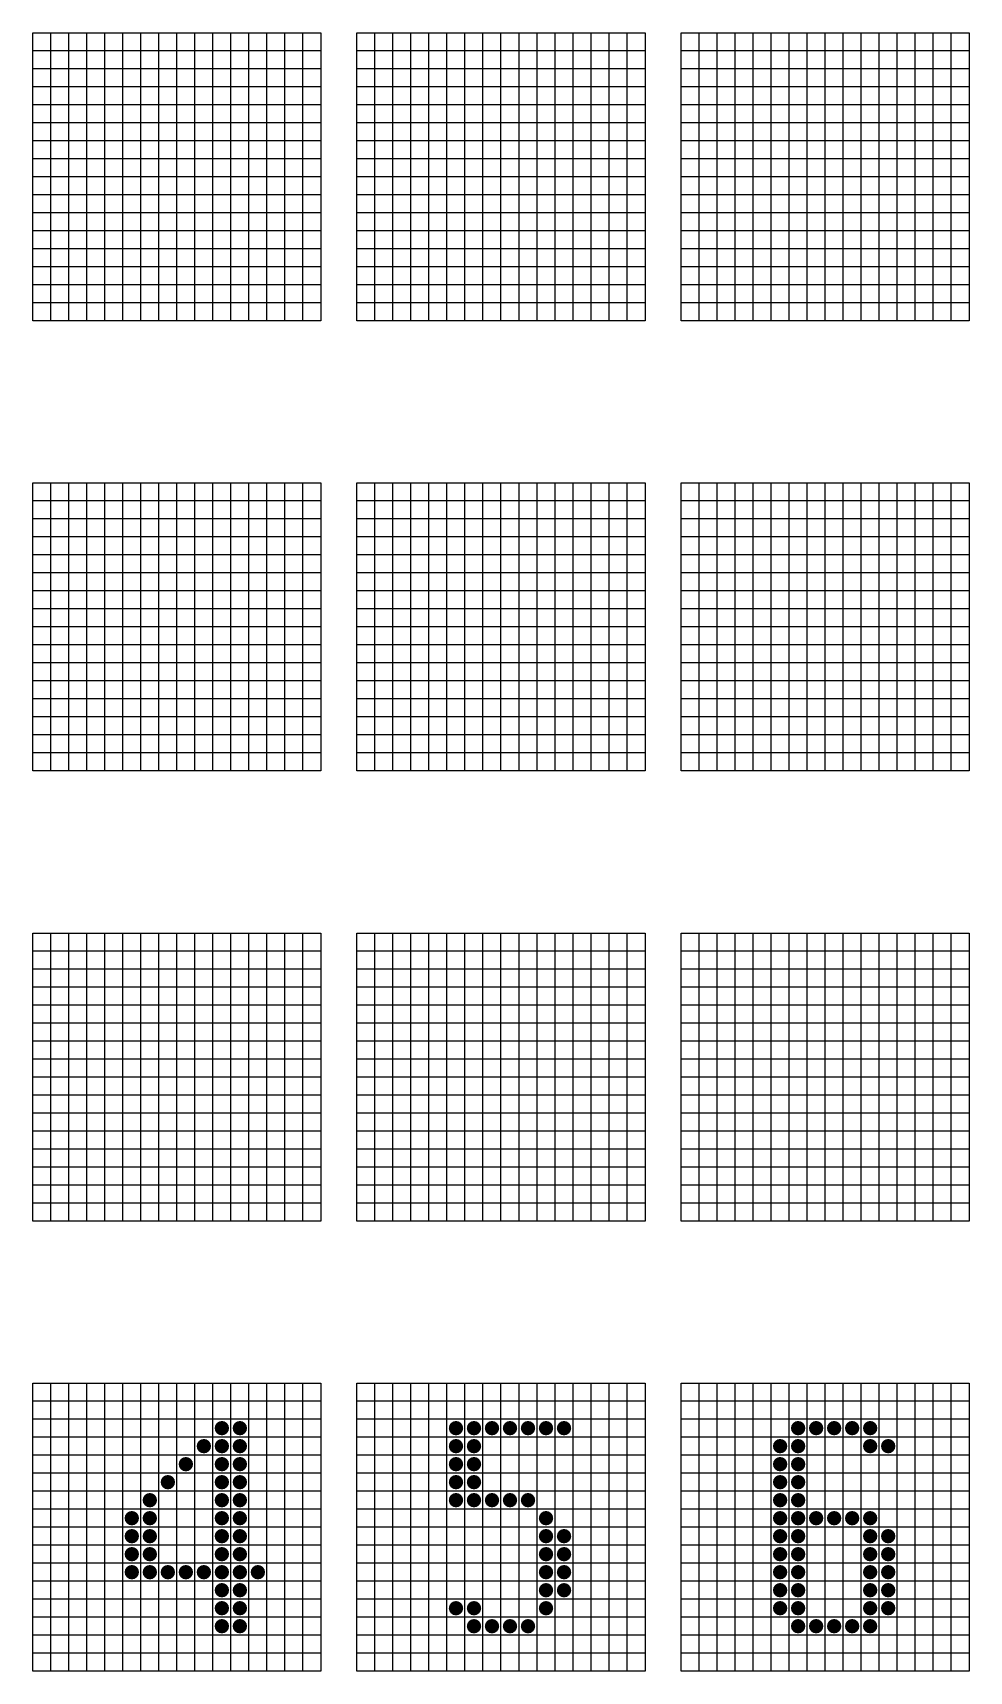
# Model space of a CAD drawing. Header units: millimetres. Extents: x -420 to 3492, y -250 to 2666.
# Drawn here: x 2431 to 2951, y -1 to 909 of the extents above; entities that cross this region are included whole.
import ezdxf

# ---------------------------------------------------------------- set-up
doc = ezdxf.new("R2010")
doc.units = ezdxf.units.MM
doc.layers.add('1', color=252, linetype='Continuous')

# ---------------------------------------------------------------- blocks, each defined once
blk = doc.blocks.new('A$C286635286')
at = {"layer": '1'}
for p, q in [((20, 160), (180, 160)), ((20, 0), (20, 160)), ((30, 0), (30, 160)), ((40, 0), (40, 160)), ((50, 0), (50, 160)), ((60, 0), (60, 160)), ((70, 0), (70, 160)), ((80, 0), (80, 160)), ((90, 0), (90, 160)), ((100, 0), (100, 160)), ((110, 0), (110, 160)), ((120, 0), (120, 160)), ((130, 0), (130, 160)), ((140, 0), (140, 160)), ((150, 0), (150, 160)), ((160, 0), (160, 160)), ((170, 0), (170, 160)), ((180, 160), (180, 0)), ((180, 150), (20, 150)), ((180, 140), (20, 140)), ((180, 130), (20, 130)), ((180, 120), (20, 120)), ((180, 110), (20, 110)), ((180, 100), (20, 100)), ((180, 90), (20, 90)), ((180, 80), (20, 80)), ((180, 70), (20, 70)), ((180, 60), (20, 60)), ((180, 50), (20, 50)), ((180, 40), (20, 40)), ((180, 30), (20, 30)), ((180, 20), (20, 20)), ((180, 10), (20, 10)), ((180, 0), (20, 0))]:
    blk.add_line(p, q, dxfattribs=at)

msp = doc.modelspace()

# ---------------------------------------------------------------- hatches: boundary and pattern name
h = msp.add_hatch(color=256)
h.set_gradient(color1=(255, 191, 0), color2=(255, 187, 0), one_color=1, name='INVSPHERICAL')
h.paths.add_polyline_path([(2531.84, 133.93, 1), (2539.84, 133.93, 1)])
edge = h.paths.add_edge_path(flags=0)
edge.add_arc((2535.84, 133.93), 4, 0, 360)
edge = h.paths.add_edge_path(flags=16)
edge.add_arc((2535.84, 133.93), 4, 0, 360)
h = msp.add_hatch(color=256)
h.set_gradient(color1=(255, 191, 0), color2=(255, 187, 0), one_color=1, name='INVSPHERICAL')
h.paths.add_polyline_path([(2541.84, 133.93, 1), (2549.84, 133.93, 1)])
edge = h.paths.add_edge_path(flags=0)
edge.add_arc((2545.84, 133.93), 4, 0, 360)
edge = h.paths.add_edge_path(flags=16)
edge.add_arc((2545.84, 133.93), 4, 0, 360)
h = msp.add_hatch(color=256)
h.set_gradient(color1=(255, 191, 0), color2=(255, 187, 0), one_color=1, name='INVSPHERICAL')
h.paths.add_polyline_path([(2661.84, 133.93, 1), (2669.84, 133.93, 1)])
edge = h.paths.add_edge_path(flags=0)
edge.add_arc((2665.84, 133.93), 4, 0, 360)
edge = h.paths.add_edge_path(flags=16)
edge.add_arc((2665.84, 133.93), 4, 0, 360)
h = msp.add_hatch(color=256)
h.set_gradient(color1=(255, 191, 0), color2=(255, 187, 0), one_color=1, name='INVSPHERICAL')
h.paths.add_polyline_path([(2671.84, 133.93, 1), (2679.84, 133.93, 1)])
edge = h.paths.add_edge_path(flags=0)
edge.add_arc((2675.84, 133.93), 4, 0, 360)
edge = h.paths.add_edge_path(flags=16)
edge.add_arc((2675.84, 133.93), 4, 0, 360)
h = msp.add_hatch(color=256)
h.set_gradient(color1=(255, 191, 0), color2=(255, 187, 0), one_color=1, name='INVSPHERICAL')
h.paths.add_polyline_path([(2681.84, 133.93, 1), (2689.84, 133.93, 1)])
edge = h.paths.add_edge_path(flags=0)
edge.add_arc((2685.84, 133.93), 4, 0, 360)
edge = h.paths.add_edge_path(flags=16)
edge.add_arc((2685.84, 133.93), 4, 0, 360)
h = msp.add_hatch(color=256)
h.set_gradient(color1=(255, 191, 0), color2=(255, 187, 0), one_color=1, name='INVSPHERICAL')
h.paths.add_polyline_path([(2691.84, 133.93, 1), (2699.84, 133.93, 1)])
edge = h.paths.add_edge_path(flags=0)
edge.add_arc((2695.84, 133.93), 4, 0, 360)
edge = h.paths.add_edge_path(flags=16)
edge.add_arc((2695.84, 133.93), 4, 0, 360)
h = msp.add_hatch(color=256)
h.set_gradient(color1=(255, 191, 0), color2=(255, 187, 0), one_color=1, name='INVSPHERICAL')
h.paths.add_polyline_path([(2701.84, 133.93, 1), (2709.84, 133.93, 1)])
edge = h.paths.add_edge_path(flags=0)
edge.add_arc((2705.84, 133.93), 4, 0, 360)
edge = h.paths.add_edge_path(flags=16)
edge.add_arc((2705.84, 133.93), 4, 0, 360)
h = msp.add_hatch(color=256)
h.set_gradient(color1=(255, 191, 0), color2=(255, 187, 0), one_color=1, name='INVSPHERICAL')
h.paths.add_polyline_path([(2711.84, 133.93, 1), (2719.84, 133.93, 1)])
edge = h.paths.add_edge_path(flags=0)
edge.add_arc((2715.84, 133.93), 4, 0, 360)
edge = h.paths.add_edge_path(flags=16)
edge.add_arc((2715.84, 133.93), 4, 0, 360)
h = msp.add_hatch(color=256)
h.set_gradient(color1=(255, 191, 0), color2=(255, 187, 0), one_color=1, name='INVSPHERICAL')
h.paths.add_polyline_path([(2721.84, 133.93, 1), (2729.84, 133.93, 1)])
edge = h.paths.add_edge_path(flags=0)
edge.add_arc((2725.84, 133.93), 4, 0, 360)
edge = h.paths.add_edge_path(flags=16)
edge.add_arc((2725.84, 133.93), 4, 0, 360)
h = msp.add_hatch(color=256)
h.set_gradient(color1=(255, 191, 0), color2=(255, 187, 0), one_color=1, name='INVSPHERICAL')
h.paths.add_polyline_path([(2851.84, 133.93, 1), (2859.84, 133.93, 1)])
edge = h.paths.add_edge_path(flags=0)
edge.add_arc((2855.84, 133.93), 4, 0, 360)
edge = h.paths.add_edge_path(flags=16)
edge.add_arc((2855.84, 133.93), 4, 0, 360)
h = msp.add_hatch(color=256)
h.set_gradient(color1=(255, 191, 0), color2=(255, 187, 0), one_color=1, name='INVSPHERICAL')
h.paths.add_polyline_path([(2861.84, 133.93, 1), (2869.84, 133.93, 1)])
edge = h.paths.add_edge_path(flags=0)
edge.add_arc((2865.84, 133.93), 4, 0, 360)
edge = h.paths.add_edge_path(flags=16)
edge.add_arc((2865.84, 133.93), 4, 0, 360)
h = msp.add_hatch(color=256)
h.set_gradient(color1=(255, 191, 0), color2=(255, 187, 0), one_color=1, name='INVSPHERICAL')
h.paths.add_polyline_path([(2871.84, 133.93, 1), (2879.84, 133.93, 1)])
edge = h.paths.add_edge_path(flags=0)
edge.add_arc((2875.84, 133.93), 4, 0, 360)
edge = h.paths.add_edge_path(flags=16)
edge.add_arc((2875.84, 133.93), 4, 0, 360)
h = msp.add_hatch(color=256)
h.set_gradient(color1=(255, 191, 0), color2=(255, 187, 0), one_color=1, name='INVSPHERICAL')
h.paths.add_polyline_path([(2881.84, 133.93, 1), (2889.84, 133.93, 1)])
edge = h.paths.add_edge_path(flags=0)
edge.add_arc((2885.84, 133.93), 4, 0, 360)
edge = h.paths.add_edge_path(flags=16)
edge.add_arc((2885.84, 133.93), 4, 0, 360)
h = msp.add_hatch(color=256)
h.set_gradient(color1=(255, 191, 0), color2=(255, 187, 0), one_color=1, name='INVSPHERICAL')
h.paths.add_polyline_path([(2891.84, 133.93, 1), (2899.84, 133.93, 1)])
edge = h.paths.add_edge_path(flags=0)
edge.add_arc((2895.84, 133.93), 4, 0, 360)
edge = h.paths.add_edge_path(flags=16)
edge.add_arc((2895.84, 133.93), 4, 0, 360)
h = msp.add_hatch(color=256)
h.set_gradient(color1=(255, 191, 0), color2=(255, 187, 0), one_color=1, name='INVSPHERICAL')
h.paths.add_polyline_path([(2521.84, 123.93, 1), (2529.84, 123.93, 1)])
edge = h.paths.add_edge_path(flags=0)
edge.add_arc((2525.84, 123.93), 4, 0, 360)
edge = h.paths.add_edge_path(flags=16)
edge.add_arc((2525.84, 123.93), 4, 0, 360)
h = msp.add_hatch(color=256)
h.set_gradient(color1=(255, 191, 0), color2=(255, 187, 0), one_color=1, name='INVSPHERICAL')
h.paths.add_polyline_path([(2531.84, 123.93, 1), (2539.84, 123.93, 1)])
edge = h.paths.add_edge_path(flags=0)
edge.add_arc((2535.84, 123.93), 4, 0, 360)
edge = h.paths.add_edge_path(flags=16)
edge.add_arc((2535.84, 123.93), 4, 0, 360)
h = msp.add_hatch(color=256)
h.set_gradient(color1=(255, 191, 0), color2=(255, 187, 0), one_color=1, name='INVSPHERICAL')
h.paths.add_polyline_path([(2541.84, 123.93, 1), (2549.84, 123.93, 1)])
edge = h.paths.add_edge_path(flags=0)
edge.add_arc((2545.84, 123.93), 4, 0, 360)
edge = h.paths.add_edge_path(flags=16)
edge.add_arc((2545.84, 123.93), 4, 0, 360)
h = msp.add_hatch(color=256)
h.set_gradient(color1=(255, 191, 0), color2=(255, 187, 0), one_color=1, name='INVSPHERICAL')
h.paths.add_polyline_path([(2661.84, 123.93, 1), (2669.84, 123.93, 1)])
edge = h.paths.add_edge_path(flags=0)
edge.add_arc((2665.84, 123.93), 4, 0, 360)
edge = h.paths.add_edge_path(flags=16)
edge.add_arc((2665.84, 123.93), 4, 0, 360)
h = msp.add_hatch(color=256)
h.set_gradient(color1=(255, 191, 0), color2=(255, 187, 0), one_color=1, name='INVSPHERICAL')
h.paths.add_polyline_path([(2671.84, 123.93, 1), (2679.84, 123.93, 1)])
edge = h.paths.add_edge_path(flags=0)
edge.add_arc((2675.84, 123.93), 4, 0, 360)
edge = h.paths.add_edge_path(flags=16)
edge.add_arc((2675.84, 123.93), 4, 0, 360)
h = msp.add_hatch(color=256)
h.set_gradient(color1=(255, 191, 0), color2=(255, 187, 0), one_color=1, name='INVSPHERICAL')
h.paths.add_polyline_path([(2841.84, 123.93, 1), (2849.84, 123.93, 1)])
edge = h.paths.add_edge_path(flags=0)
edge.add_arc((2845.84, 123.93), 4, 0, 360)
edge = h.paths.add_edge_path(flags=16)
edge.add_arc((2845.84, 123.93), 4, 0, 360)
h = msp.add_hatch(color=256)
h.set_gradient(color1=(255, 191, 0), color2=(255, 187, 0), one_color=1, name='INVSPHERICAL')
h.paths.add_polyline_path([(2851.84, 123.93, 1), (2859.84, 123.93, 1)])
edge = h.paths.add_edge_path(flags=0)
edge.add_arc((2855.84, 123.93), 4, 0, 360)
edge = h.paths.add_edge_path(flags=16)
edge.add_arc((2855.84, 123.93), 4, 0, 360)
h = msp.add_hatch(color=256)
h.set_gradient(color1=(255, 191, 0), color2=(255, 187, 0), one_color=1, name='INVSPHERICAL')
h.paths.add_polyline_path([(2891.84, 123.93, 1), (2899.84, 123.93, 1)])
edge = h.paths.add_edge_path(flags=0)
edge.add_arc((2895.84, 123.93), 4, 0, 360)
edge = h.paths.add_edge_path(flags=16)
edge.add_arc((2895.84, 123.93), 4, 0, 360)
h = msp.add_hatch(color=256)
h.set_gradient(color1=(255, 191, 0), color2=(255, 187, 0), one_color=1, name='INVSPHERICAL')
h.paths.add_polyline_path([(2901.84, 123.93, 1), (2909.84, 123.93, 1)])
edge = h.paths.add_edge_path(flags=0)
edge.add_arc((2905.84, 123.93), 4, 0, 360)
edge = h.paths.add_edge_path(flags=16)
edge.add_arc((2905.84, 123.93), 4, 0, 360)
h = msp.add_hatch(color=256)
h.set_gradient(color1=(255, 191, 0), color2=(255, 187, 0), one_color=1, name='INVSPHERICAL')
h.paths.add_polyline_path([(2511.84, 113.93, 1), (2519.84, 113.93, 1)])
edge = h.paths.add_edge_path(flags=0)
edge.add_arc((2515.84, 113.93), 4, 0, 360)
edge = h.paths.add_edge_path(flags=16)
edge.add_arc((2515.84, 113.93), 4, 0, 360)
h = msp.add_hatch(color=256)
h.set_gradient(color1=(255, 191, 0), color2=(255, 187, 0), one_color=1, name='INVSPHERICAL')
h.paths.add_polyline_path([(2531.84, 113.93, 1), (2539.84, 113.93, 1)])
edge = h.paths.add_edge_path(flags=0)
edge.add_arc((2535.84, 113.93), 4, 0, 360)
edge = h.paths.add_edge_path(flags=16)
edge.add_arc((2535.84, 113.93), 4, 0, 360)
h = msp.add_hatch(color=256)
h.set_gradient(color1=(255, 191, 0), color2=(255, 187, 0), one_color=1, name='INVSPHERICAL')
h.paths.add_polyline_path([(2541.84, 113.93, 1), (2549.84, 113.93, 1)])
edge = h.paths.add_edge_path(flags=0)
edge.add_arc((2545.84, 113.93), 4, 0, 360)
edge = h.paths.add_edge_path(flags=16)
edge.add_arc((2545.84, 113.93), 4, 0, 360)
h = msp.add_hatch(color=256)
h.set_gradient(color1=(255, 191, 0), color2=(255, 187, 0), one_color=1, name='INVSPHERICAL')
h.paths.add_polyline_path([(2661.84, 113.93, 1), (2669.84, 113.93, 1)])
edge = h.paths.add_edge_path(flags=0)
edge.add_arc((2665.84, 113.93), 4, 0, 360)
edge = h.paths.add_edge_path(flags=16)
edge.add_arc((2665.84, 113.93), 4, 0, 360)
h = msp.add_hatch(color=256)
h.set_gradient(color1=(255, 191, 0), color2=(255, 187, 0), one_color=1, name='INVSPHERICAL')
h.paths.add_polyline_path([(2671.84, 113.93, 1), (2679.84, 113.93, 1)])
edge = h.paths.add_edge_path(flags=0)
edge.add_arc((2675.84, 113.93), 4, 0, 360)
edge = h.paths.add_edge_path(flags=16)
edge.add_arc((2675.84, 113.93), 4, 0, 360)
h = msp.add_hatch(color=256)
h.set_gradient(color1=(255, 191, 0), color2=(255, 187, 0), one_color=1, name='INVSPHERICAL')
h.paths.add_polyline_path([(2841.84, 113.93, 1), (2849.84, 113.93, 1)])
edge = h.paths.add_edge_path(flags=0)
edge.add_arc((2845.84, 113.93), 4, 0, 360)
edge = h.paths.add_edge_path(flags=16)
edge.add_arc((2845.84, 113.93), 4, 0, 360)
h = msp.add_hatch(color=256)
h.set_gradient(color1=(255, 191, 0), color2=(255, 187, 0), one_color=1, name='INVSPHERICAL')
h.paths.add_polyline_path([(2851.84, 113.93, 1), (2859.84, 113.93, 1)])
edge = h.paths.add_edge_path(flags=0)
edge.add_arc((2855.84, 113.93), 4, 0, 360)
edge = h.paths.add_edge_path(flags=16)
edge.add_arc((2855.84, 113.93), 4, 0, 360)
h = msp.add_hatch(color=256)
h.set_gradient(color1=(255, 191, 0), color2=(255, 187, 0), one_color=1, name='INVSPHERICAL')
h.paths.add_polyline_path([(2501.84, 103.93, 1), (2509.84, 103.93, 1)])
edge = h.paths.add_edge_path(flags=0)
edge.add_arc((2505.84, 103.93), 4, 0, 360)
edge = h.paths.add_edge_path(flags=16)
edge.add_arc((2505.84, 103.93), 4, 0, 360)
h = msp.add_hatch(color=256)
h.set_gradient(color1=(255, 191, 0), color2=(255, 187, 0), one_color=1, name='INVSPHERICAL')
h.paths.add_polyline_path([(2531.84, 103.93, 1), (2539.84, 103.93, 1)])
edge = h.paths.add_edge_path(flags=0)
edge.add_arc((2535.84, 103.93), 4, 0, 360)
edge = h.paths.add_edge_path(flags=16)
edge.add_arc((2535.84, 103.93), 4, 0, 360)
h = msp.add_hatch(color=256)
h.set_gradient(color1=(255, 191, 0), color2=(255, 187, 0), one_color=1, name='INVSPHERICAL')
h.paths.add_polyline_path([(2541.84, 103.93, 1), (2549.84, 103.93, 1)])
edge = h.paths.add_edge_path(flags=0)
edge.add_arc((2545.84, 103.93), 4, 0, 360)
edge = h.paths.add_edge_path(flags=16)
edge.add_arc((2545.84, 103.93), 4, 0, 360)
h = msp.add_hatch(color=256)
h.set_gradient(color1=(255, 191, 0), color2=(255, 187, 0), one_color=1, name='INVSPHERICAL')
h.paths.add_polyline_path([(2661.84, 103.93, 1), (2669.84, 103.93, 1)])
edge = h.paths.add_edge_path(flags=0)
edge.add_arc((2665.84, 103.93), 4, 0, 360)
edge = h.paths.add_edge_path(flags=16)
edge.add_arc((2665.84, 103.93), 4, 0, 360)
h = msp.add_hatch(color=256)
h.set_gradient(color1=(255, 191, 0), color2=(255, 187, 0), one_color=1, name='INVSPHERICAL')
h.paths.add_polyline_path([(2671.84, 103.93, 1), (2679.84, 103.93, 1)])
edge = h.paths.add_edge_path(flags=0)
edge.add_arc((2675.84, 103.93), 4, 0, 360)
edge = h.paths.add_edge_path(flags=16)
edge.add_arc((2675.84, 103.93), 4, 0, 360)
h = msp.add_hatch(color=256)
h.set_gradient(color1=(255, 191, 0), color2=(255, 187, 0), one_color=1, name='INVSPHERICAL')
h.paths.add_polyline_path([(2841.84, 103.93, 1), (2849.84, 103.93, 1)])
edge = h.paths.add_edge_path(flags=0)
edge.add_arc((2845.84, 103.93), 4, 0, 360)
edge = h.paths.add_edge_path(flags=16)
edge.add_arc((2845.84, 103.93), 4, 0, 360)
h = msp.add_hatch(color=256)
h.set_gradient(color1=(255, 191, 0), color2=(255, 187, 0), one_color=1, name='INVSPHERICAL')
h.paths.add_polyline_path([(2851.84, 103.93, 1), (2859.84, 103.93, 1)])
edge = h.paths.add_edge_path(flags=0)
edge.add_arc((2855.84, 103.93), 4, 0, 360)
edge = h.paths.add_edge_path(flags=16)
edge.add_arc((2855.84, 103.93), 4, 0, 360)
h = msp.add_hatch(color=256)
h.set_gradient(color1=(255, 191, 0), color2=(255, 187, 0), one_color=1, name='INVSPHERICAL')
h.paths.add_polyline_path([(2491.84, 93.93, 1), (2499.84, 93.93, 1)])
edge = h.paths.add_edge_path(flags=0)
edge.add_arc((2495.84, 93.93), 4, 0, 360)
edge = h.paths.add_edge_path(flags=16)
edge.add_arc((2495.84, 93.93), 4, 0, 360)
h = msp.add_hatch(color=256)
h.set_gradient(color1=(255, 191, 0), color2=(255, 187, 0), one_color=1, name='INVSPHERICAL')
h.paths.add_polyline_path([(2531.84, 93.93, 1), (2539.84, 93.93, 1)])
edge = h.paths.add_edge_path(flags=0)
edge.add_arc((2535.84, 93.93), 4, 0, 360)
edge = h.paths.add_edge_path(flags=16)
edge.add_arc((2535.84, 93.93), 4, 0, 360)
h = msp.add_hatch(color=256)
h.set_gradient(color1=(255, 191, 0), color2=(255, 187, 0), one_color=1, name='INVSPHERICAL')
h.paths.add_polyline_path([(2541.84, 93.93, 1), (2549.84, 93.93, 1)])
edge = h.paths.add_edge_path(flags=0)
edge.add_arc((2545.84, 93.93), 4, 0, 360)
edge = h.paths.add_edge_path(flags=16)
edge.add_arc((2545.84, 93.93), 4, 0, 360)
h = msp.add_hatch(color=256)
h.set_gradient(color1=(255, 191, 0), color2=(255, 187, 0), one_color=1, name='INVSPHERICAL')
h.paths.add_polyline_path([(2661.84, 93.93, 1), (2669.84, 93.93, 1)])
edge = h.paths.add_edge_path(flags=0)
edge.add_arc((2665.84, 93.93), 4, 0, 360)
edge = h.paths.add_edge_path(flags=16)
edge.add_arc((2665.84, 93.93), 4, 0, 360)
h = msp.add_hatch(color=256)
h.set_gradient(color1=(255, 191, 0), color2=(255, 187, 0), one_color=1, name='INVSPHERICAL')
h.paths.add_polyline_path([(2671.84, 93.93, 1), (2679.84, 93.93, 1)])
edge = h.paths.add_edge_path(flags=0)
edge.add_arc((2675.84, 93.93), 4, 0, 360)
edge = h.paths.add_edge_path(flags=16)
edge.add_arc((2675.84, 93.93), 4, 0, 360)
h = msp.add_hatch(color=256)
h.set_gradient(color1=(255, 191, 0), color2=(255, 187, 0), one_color=1, name='INVSPHERICAL')
h.paths.add_polyline_path([(2681.84, 93.93, 1), (2689.84, 93.93, 1)])
edge = h.paths.add_edge_path(flags=0)
edge.add_arc((2685.84, 93.93), 4, 0, 360)
edge = h.paths.add_edge_path(flags=16)
edge.add_arc((2685.84, 93.93), 4, 0, 360)
h = msp.add_hatch(color=256)
h.set_gradient(color1=(255, 191, 0), color2=(255, 187, 0), one_color=1, name='INVSPHERICAL')
h.paths.add_polyline_path([(2691.84, 93.93, 1), (2699.84, 93.93, 1)])
edge = h.paths.add_edge_path(flags=0)
edge.add_arc((2695.84, 93.93), 4, 0, 360)
edge = h.paths.add_edge_path(flags=16)
edge.add_arc((2695.84, 93.93), 4, 0, 360)
h = msp.add_hatch(color=256)
h.set_gradient(color1=(255, 191, 0), color2=(255, 187, 0), one_color=1, name='INVSPHERICAL')
h.paths.add_polyline_path([(2701.84, 93.93, 1), (2709.84, 93.93, 1)])
edge = h.paths.add_edge_path(flags=0)
edge.add_arc((2705.84, 93.93), 4, 0, 360)
edge = h.paths.add_edge_path(flags=16)
edge.add_arc((2705.84, 93.93), 4, 0, 360)
h = msp.add_hatch(color=256)
h.set_gradient(color1=(255, 191, 0), color2=(255, 187, 0), one_color=1, name='INVSPHERICAL')
h.paths.add_polyline_path([(2841.84, 93.93, 1), (2849.84, 93.93, 1)])
edge = h.paths.add_edge_path(flags=0)
edge.add_arc((2845.84, 93.93), 4, 0, 360)
edge = h.paths.add_edge_path(flags=16)
edge.add_arc((2845.84, 93.93), 4, 0, 360)
h = msp.add_hatch(color=256)
h.set_gradient(color1=(255, 191, 0), color2=(255, 187, 0), one_color=1, name='INVSPHERICAL')
h.paths.add_polyline_path([(2851.84, 93.93, 1), (2859.84, 93.93, 1)])
edge = h.paths.add_edge_path(flags=0)
edge.add_arc((2855.84, 93.93), 4, 0, 360)
edge = h.paths.add_edge_path(flags=16)
edge.add_arc((2855.84, 93.93), 4, 0, 360)
h = msp.add_hatch(color=256)
h.set_gradient(color1=(255, 191, 0), color2=(255, 187, 0), one_color=1, name='INVSPHERICAL')
h.paths.add_polyline_path([(2481.84, 83.93, 1), (2489.84, 83.93, 1)])
edge = h.paths.add_edge_path(flags=0)
edge.add_arc((2485.84, 83.93), 4, 0, 360)
edge = h.paths.add_edge_path(flags=16)
edge.add_arc((2485.84, 83.93), 4, 0, 360)
h = msp.add_hatch(color=256)
h.set_gradient(color1=(255, 191, 0), color2=(255, 187, 0), one_color=1, name='INVSPHERICAL')
h.paths.add_polyline_path([(2491.84, 83.93, 1), (2499.84, 83.93, 1)])
edge = h.paths.add_edge_path(flags=0)
edge.add_arc((2495.84, 83.93), 4, 0, 360)
edge = h.paths.add_edge_path(flags=16)
edge.add_arc((2495.84, 83.93), 4, 0, 360)
h = msp.add_hatch(color=256)
h.set_gradient(color1=(255, 191, 0), color2=(255, 187, 0), one_color=1, name='INVSPHERICAL')
h.paths.add_polyline_path([(2531.84, 83.93, 1), (2539.84, 83.93, 1)])
edge = h.paths.add_edge_path(flags=0)
edge.add_arc((2535.84, 83.93), 4, 0, 360)
edge = h.paths.add_edge_path(flags=16)
edge.add_arc((2535.84, 83.93), 4, 0, 360)
h = msp.add_hatch(color=256)
h.set_gradient(color1=(255, 191, 0), color2=(255, 187, 0), one_color=1, name='INVSPHERICAL')
h.paths.add_polyline_path([(2541.84, 83.93, 1), (2549.84, 83.93, 1)])
edge = h.paths.add_edge_path(flags=0)
edge.add_arc((2545.84, 83.93), 4, 0, 360)
edge = h.paths.add_edge_path(flags=16)
edge.add_arc((2545.84, 83.93), 4, 0, 360)
h = msp.add_hatch(color=256)
h.set_gradient(color1=(255, 191, 0), color2=(255, 187, 0), one_color=1, name='INVSPHERICAL')
h.paths.add_polyline_path([(2711.84, 83.93, 1), (2719.84, 83.93, 1)])
edge = h.paths.add_edge_path(flags=0)
edge.add_arc((2715.84, 83.93), 4, 0, 360)
edge = h.paths.add_edge_path(flags=16)
edge.add_arc((2715.84, 83.93), 4, 0, 360)
h = msp.add_hatch(color=256)
h.set_gradient(color1=(255, 191, 0), color2=(255, 187, 0), one_color=1, name='INVSPHERICAL')
h.paths.add_polyline_path([(2841.84, 83.93, 1), (2849.84, 83.93, 1)])
edge = h.paths.add_edge_path(flags=0)
edge.add_arc((2845.84, 83.93), 4, 0, 360)
edge = h.paths.add_edge_path(flags=16)
edge.add_arc((2845.84, 83.93), 4, 0, 360)
h = msp.add_hatch(color=256)
h.set_gradient(color1=(255, 191, 0), color2=(255, 187, 0), one_color=1, name='INVSPHERICAL')
h.paths.add_polyline_path([(2851.84, 83.93, 1), (2859.84, 83.93, 1)])
edge = h.paths.add_edge_path(flags=0)
edge.add_arc((2855.84, 83.93), 4, 0, 360)
edge = h.paths.add_edge_path(flags=16)
edge.add_arc((2855.84, 83.93), 4, 0, 360)
h = msp.add_hatch(color=256)
h.set_gradient(color1=(255, 191, 0), color2=(255, 187, 0), one_color=1, name='INVSPHERICAL')
h.paths.add_polyline_path([(2861.84, 83.93, 1), (2869.84, 83.93, 1)])
edge = h.paths.add_edge_path(flags=0)
edge.add_arc((2865.84, 83.93), 4, 0, 360)
edge = h.paths.add_edge_path(flags=16)
edge.add_arc((2865.84, 83.93), 4, 0, 360)
h = msp.add_hatch(color=256)
h.set_gradient(color1=(255, 191, 0), color2=(255, 187, 0), one_color=1, name='INVSPHERICAL')
h.paths.add_polyline_path([(2871.84, 83.93, 1), (2879.84, 83.93, 1)])
edge = h.paths.add_edge_path(flags=0)
edge.add_arc((2875.84, 83.93), 4, 0, 360)
edge = h.paths.add_edge_path(flags=16)
edge.add_arc((2875.84, 83.93), 4, 0, 360)
h = msp.add_hatch(color=256)
h.set_gradient(color1=(255, 191, 0), color2=(255, 187, 0), one_color=1, name='INVSPHERICAL')
h.paths.add_polyline_path([(2881.84, 83.93, 1), (2889.84, 83.93, 1)])
edge = h.paths.add_edge_path(flags=0)
edge.add_arc((2885.84, 83.93), 4, 0, 360)
edge = h.paths.add_edge_path(flags=16)
edge.add_arc((2885.84, 83.93), 4, 0, 360)
h = msp.add_hatch(color=256)
h.set_gradient(color1=(255, 191, 0), color2=(255, 187, 0), one_color=1, name='INVSPHERICAL')
h.paths.add_polyline_path([(2891.84, 83.93, 1), (2899.84, 83.93, 1)])
edge = h.paths.add_edge_path(flags=0)
edge.add_arc((2895.84, 83.93), 4, 0, 360)
edge = h.paths.add_edge_path(flags=16)
edge.add_arc((2895.84, 83.93), 4, 0, 360)
h = msp.add_hatch(color=256)
h.set_gradient(color1=(255, 191, 0), color2=(255, 187, 0), one_color=1, name='INVSPHERICAL')
h.paths.add_polyline_path([(2481.84, 73.93, 1), (2489.84, 73.93, 1)])
edge = h.paths.add_edge_path(flags=0)
edge.add_arc((2485.84, 73.93), 4, 0, 360)
edge = h.paths.add_edge_path(flags=16)
edge.add_arc((2485.84, 73.93), 4, 0, 360)
h = msp.add_hatch(color=256)
h.set_gradient(color1=(255, 191, 0), color2=(255, 187, 0), one_color=1, name='INVSPHERICAL')
h.paths.add_polyline_path([(2491.84, 73.93, 1), (2499.84, 73.93, 1)])
edge = h.paths.add_edge_path(flags=0)
edge.add_arc((2495.84, 73.93), 4, 0, 360)
edge = h.paths.add_edge_path(flags=16)
edge.add_arc((2495.84, 73.93), 4, 0, 360)
h = msp.add_hatch(color=256)
h.set_gradient(color1=(255, 191, 0), color2=(255, 187, 0), one_color=1, name='INVSPHERICAL')
h.paths.add_polyline_path([(2531.84, 73.93, 1), (2539.84, 73.93, 1)])
edge = h.paths.add_edge_path(flags=0)
edge.add_arc((2535.84, 73.93), 4, 0, 360)
edge = h.paths.add_edge_path(flags=16)
edge.add_arc((2535.84, 73.93), 4, 0, 360)
h = msp.add_hatch(color=256)
h.set_gradient(color1=(255, 191, 0), color2=(255, 187, 0), one_color=1, name='INVSPHERICAL')
h.paths.add_polyline_path([(2541.84, 73.93, 1), (2549.84, 73.93, 1)])
edge = h.paths.add_edge_path(flags=0)
edge.add_arc((2545.84, 73.93), 4, 0, 360)
edge = h.paths.add_edge_path(flags=16)
edge.add_arc((2545.84, 73.93), 4, 0, 360)
h = msp.add_hatch(color=256)
h.set_gradient(color1=(255, 191, 0), color2=(255, 187, 0), one_color=1, name='INVSPHERICAL')
h.paths.add_polyline_path([(2711.84, 73.93, 1), (2719.84, 73.93, 1)])
edge = h.paths.add_edge_path(flags=0)
edge.add_arc((2715.84, 73.93), 4, 0, 360)
edge = h.paths.add_edge_path(flags=16)
edge.add_arc((2715.84, 73.93), 4, 0, 360)
h = msp.add_hatch(color=256)
h.set_gradient(color1=(255, 191, 0), color2=(255, 187, 0), one_color=1, name='INVSPHERICAL')
h.paths.add_polyline_path([(2721.84, 73.93, 1), (2729.84, 73.93, 1)])
edge = h.paths.add_edge_path(flags=0)
edge.add_arc((2725.84, 73.93), 4, 0, 360)
edge = h.paths.add_edge_path(flags=16)
edge.add_arc((2725.84, 73.93), 4, 0, 360)
h = msp.add_hatch(color=256)
h.set_gradient(color1=(255, 191, 0), color2=(255, 187, 0), one_color=1, name='INVSPHERICAL')
h.paths.add_polyline_path([(2841.84, 73.93, 1), (2849.84, 73.93, 1)])
edge = h.paths.add_edge_path(flags=0)
edge.add_arc((2845.84, 73.93), 4, 0, 360)
edge = h.paths.add_edge_path(flags=16)
edge.add_arc((2845.84, 73.93), 4, 0, 360)
h = msp.add_hatch(color=256)
h.set_gradient(color1=(255, 191, 0), color2=(255, 187, 0), one_color=1, name='INVSPHERICAL')
h.paths.add_polyline_path([(2851.84, 73.93, 1), (2859.84, 73.93, 1)])
edge = h.paths.add_edge_path(flags=0)
edge.add_arc((2855.84, 73.93), 4, 0, 360)
edge = h.paths.add_edge_path(flags=16)
edge.add_arc((2855.84, 73.93), 4, 0, 360)
h = msp.add_hatch(color=256)
h.set_gradient(color1=(255, 191, 0), color2=(255, 187, 0), one_color=1, name='INVSPHERICAL')
h.paths.add_polyline_path([(2891.84, 73.93, 1), (2899.84, 73.93, 1)])
edge = h.paths.add_edge_path(flags=0)
edge.add_arc((2895.84, 73.93), 4, 0, 360)
edge = h.paths.add_edge_path(flags=16)
edge.add_arc((2895.84, 73.93), 4, 0, 360)
h = msp.add_hatch(color=256)
h.set_gradient(color1=(255, 191, 0), color2=(255, 187, 0), one_color=1, name='INVSPHERICAL')
h.paths.add_polyline_path([(2901.84, 73.93, 1), (2909.84, 73.93, 1)])
edge = h.paths.add_edge_path(flags=0)
edge.add_arc((2905.84, 73.93), 4, 0, 360)
edge = h.paths.add_edge_path(flags=16)
edge.add_arc((2905.84, 73.93), 4, 0, 360)
h = msp.add_hatch(color=256)
h.set_gradient(color1=(255, 191, 0), color2=(255, 187, 0), one_color=1, name='INVSPHERICAL')
h.paths.add_polyline_path([(2481.84, 63.93, 1), (2489.84, 63.93, 1)])
edge = h.paths.add_edge_path(flags=0)
edge.add_arc((2485.84, 63.93), 4, 0, 360)
edge = h.paths.add_edge_path(flags=16)
edge.add_arc((2485.84, 63.93), 4, 0, 360)
h = msp.add_hatch(color=256)
h.set_gradient(color1=(255, 191, 0), color2=(255, 187, 0), one_color=1, name='INVSPHERICAL')
h.paths.add_polyline_path([(2491.84, 63.93, 1), (2499.84, 63.93, 1)])
edge = h.paths.add_edge_path(flags=0)
edge.add_arc((2495.84, 63.93), 4, 0, 360)
edge = h.paths.add_edge_path(flags=16)
edge.add_arc((2495.84, 63.93), 4, 0, 360)
h = msp.add_hatch(color=256)
h.set_gradient(color1=(255, 191, 0), color2=(255, 187, 0), one_color=1, name='INVSPHERICAL')
h.paths.add_polyline_path([(2531.84, 63.93, 1), (2539.84, 63.93, 1)])
edge = h.paths.add_edge_path(flags=0)
edge.add_arc((2535.84, 63.93), 4, 0, 360)
edge = h.paths.add_edge_path(flags=16)
edge.add_arc((2535.84, 63.93), 4, 0, 360)
h = msp.add_hatch(color=256)
h.set_gradient(color1=(255, 191, 0), color2=(255, 187, 0), one_color=1, name='INVSPHERICAL')
h.paths.add_polyline_path([(2541.84, 63.93, 1), (2549.84, 63.93, 1)])
edge = h.paths.add_edge_path(flags=0)
edge.add_arc((2545.84, 63.93), 4, 0, 360)
edge = h.paths.add_edge_path(flags=16)
edge.add_arc((2545.84, 63.93), 4, 0, 360)
h = msp.add_hatch(color=256)
h.set_gradient(color1=(255, 191, 0), color2=(255, 187, 0), one_color=1, name='INVSPHERICAL')
h.paths.add_polyline_path([(2711.84, 63.93, 1), (2719.84, 63.93, 1)])
edge = h.paths.add_edge_path(flags=0)
edge.add_arc((2715.84, 63.93), 4, 0, 360)
edge = h.paths.add_edge_path(flags=16)
edge.add_arc((2715.84, 63.93), 4, 0, 360)
h = msp.add_hatch(color=256)
h.set_gradient(color1=(255, 191, 0), color2=(255, 187, 0), one_color=1, name='INVSPHERICAL')
h.paths.add_polyline_path([(2721.84, 63.93, 1), (2729.84, 63.93, 1)])
edge = h.paths.add_edge_path(flags=0)
edge.add_arc((2725.84, 63.93), 4, 0, 360)
edge = h.paths.add_edge_path(flags=16)
edge.add_arc((2725.84, 63.93), 4, 0, 360)
h = msp.add_hatch(color=256)
h.set_gradient(color1=(255, 191, 0), color2=(255, 187, 0), one_color=1, name='INVSPHERICAL')
h.paths.add_polyline_path([(2841.84, 63.93, 1), (2849.84, 63.93, 1)])
edge = h.paths.add_edge_path(flags=0)
edge.add_arc((2845.84, 63.93), 4, 0, 360)
edge = h.paths.add_edge_path(flags=16)
edge.add_arc((2845.84, 63.93), 4, 0, 360)
h = msp.add_hatch(color=256)
h.set_gradient(color1=(255, 191, 0), color2=(255, 187, 0), one_color=1, name='INVSPHERICAL')
h.paths.add_polyline_path([(2851.84, 63.93, 1), (2859.84, 63.93, 1)])
edge = h.paths.add_edge_path(flags=0)
edge.add_arc((2855.84, 63.93), 4, 0, 360)
edge = h.paths.add_edge_path(flags=16)
edge.add_arc((2855.84, 63.93), 4, 0, 360)
h = msp.add_hatch(color=256)
h.set_gradient(color1=(255, 191, 0), color2=(255, 187, 0), one_color=1, name='INVSPHERICAL')
h.paths.add_polyline_path([(2891.84, 63.93, 1), (2899.84, 63.93, 1)])
edge = h.paths.add_edge_path(flags=0)
edge.add_arc((2895.84, 63.93), 4, 0, 360)
edge = h.paths.add_edge_path(flags=16)
edge.add_arc((2895.84, 63.93), 4, 0, 360)
h = msp.add_hatch(color=256)
h.set_gradient(color1=(255, 191, 0), color2=(255, 187, 0), one_color=1, name='INVSPHERICAL')
h.paths.add_polyline_path([(2901.84, 63.93, 1), (2909.84, 63.93, 1)])
edge = h.paths.add_edge_path(flags=0)
edge.add_arc((2905.84, 63.93), 4, 0, 360)
edge = h.paths.add_edge_path(flags=16)
edge.add_arc((2905.84, 63.93), 4, 0, 360)
h = msp.add_hatch(color=256)
h.set_gradient(color1=(255, 191, 0), color2=(255, 187, 0), one_color=1, name='INVSPHERICAL')
h.paths.add_polyline_path([(2481.84, 53.93, 1), (2489.84, 53.93, 1)])
edge = h.paths.add_edge_path(flags=0)
edge.add_arc((2485.84, 53.93), 4, 0, 360)
edge = h.paths.add_edge_path(flags=16)
edge.add_arc((2485.84, 53.93), 4, 0, 360)
h = msp.add_hatch(color=256)
h.set_gradient(color1=(255, 191, 0), color2=(255, 187, 0), one_color=1, name='INVSPHERICAL')
h.paths.add_polyline_path([(2491.84, 53.93, 1), (2499.84, 53.93, 1)])
edge = h.paths.add_edge_path(flags=0)
edge.add_arc((2495.84, 53.93), 4, 0, 360)
edge = h.paths.add_edge_path(flags=16)
edge.add_arc((2495.84, 53.93), 4, 0, 360)
h = msp.add_hatch(color=256)
h.set_gradient(color1=(255, 191, 0), color2=(255, 187, 0), one_color=1, name='INVSPHERICAL')
h.paths.add_polyline_path([(2501.84, 53.93, 1), (2509.84, 53.93, 1)])
edge = h.paths.add_edge_path(flags=0)
edge.add_arc((2505.84, 53.93), 4, 0, 360)
edge = h.paths.add_edge_path(flags=16)
edge.add_arc((2505.84, 53.93), 4, 0, 360)
h = msp.add_hatch(color=256)
h.set_gradient(color1=(255, 191, 0), color2=(255, 187, 0), one_color=1, name='INVSPHERICAL')
h.paths.add_polyline_path([(2511.84, 53.93, 1), (2519.84, 53.93, 1)])
edge = h.paths.add_edge_path(flags=0)
edge.add_arc((2515.84, 53.93), 4, 0, 360)
edge = h.paths.add_edge_path(flags=16)
edge.add_arc((2515.84, 53.93), 4, 0, 360)
h = msp.add_hatch(color=256)
h.set_gradient(color1=(255, 191, 0), color2=(255, 187, 0), one_color=1, name='INVSPHERICAL')
h.paths.add_polyline_path([(2521.84, 53.93, 1), (2529.84, 53.93, 1)])
edge = h.paths.add_edge_path(flags=0)
edge.add_arc((2525.84, 53.93), 4, 0, 360)
edge = h.paths.add_edge_path(flags=16)
edge.add_arc((2525.84, 53.93), 4, 0, 360)
h = msp.add_hatch(color=256)
h.set_gradient(color1=(255, 191, 0), color2=(255, 187, 0), one_color=1, name='INVSPHERICAL')
h.paths.add_polyline_path([(2531.84, 53.93, 1), (2539.84, 53.93, 1)])
edge = h.paths.add_edge_path(flags=0)
edge.add_arc((2535.84, 53.93), 4, 0, 360)
edge = h.paths.add_edge_path(flags=16)
edge.add_arc((2535.84, 53.93), 4, 0, 360)
h = msp.add_hatch(color=256)
h.set_gradient(color1=(255, 191, 0), color2=(255, 187, 0), one_color=1, name='INVSPHERICAL')
h.paths.add_polyline_path([(2541.84, 53.93, 1), (2549.84, 53.93, 1)])
edge = h.paths.add_edge_path(flags=0)
edge.add_arc((2545.84, 53.93), 4, 0, 360)
edge = h.paths.add_edge_path(flags=16)
edge.add_arc((2545.84, 53.93), 4, 0, 360)
h = msp.add_hatch(color=256)
h.set_gradient(color1=(255, 191, 0), color2=(255, 187, 0), one_color=1, name='INVSPHERICAL')
h.paths.add_polyline_path([(2551.84, 53.93, 1), (2559.84, 53.93, 1)])
edge = h.paths.add_edge_path(flags=0)
edge.add_arc((2555.84, 53.93), 4, 0, 360)
edge = h.paths.add_edge_path(flags=16)
edge.add_arc((2555.84, 53.93), 4, 0, 360)
h = msp.add_hatch(color=256)
h.set_gradient(color1=(255, 191, 0), color2=(255, 187, 0), one_color=1, name='INVSPHERICAL')
h.paths.add_polyline_path([(2711.84, 53.93, 1), (2719.84, 53.93, 1)])
edge = h.paths.add_edge_path(flags=0)
edge.add_arc((2715.84, 53.93), 4, 0, 360)
edge = h.paths.add_edge_path(flags=16)
edge.add_arc((2715.84, 53.93), 4, 0, 360)
h = msp.add_hatch(color=256)
h.set_gradient(color1=(255, 191, 0), color2=(255, 187, 0), one_color=1, name='INVSPHERICAL')
h.paths.add_polyline_path([(2721.84, 53.93, 1), (2729.84, 53.93, 1)])
edge = h.paths.add_edge_path(flags=0)
edge.add_arc((2725.84, 53.93), 4, 0, 360)
edge = h.paths.add_edge_path(flags=16)
edge.add_arc((2725.84, 53.93), 4, 0, 360)
h = msp.add_hatch(color=256)
h.set_gradient(color1=(255, 191, 0), color2=(255, 187, 0), one_color=1, name='INVSPHERICAL')
h.paths.add_polyline_path([(2841.84, 53.93, 1), (2849.84, 53.93, 1)])
edge = h.paths.add_edge_path(flags=0)
edge.add_arc((2845.84, 53.93), 4, 0, 360)
edge = h.paths.add_edge_path(flags=16)
edge.add_arc((2845.84, 53.93), 4, 0, 360)
h = msp.add_hatch(color=256)
h.set_gradient(color1=(255, 191, 0), color2=(255, 187, 0), one_color=1, name='INVSPHERICAL')
h.paths.add_polyline_path([(2851.84, 53.93, 1), (2859.84, 53.93, 1)])
edge = h.paths.add_edge_path(flags=0)
edge.add_arc((2855.84, 53.93), 4, 0, 360)
edge = h.paths.add_edge_path(flags=16)
edge.add_arc((2855.84, 53.93), 4, 0, 360)
h = msp.add_hatch(color=256)
h.set_gradient(color1=(255, 191, 0), color2=(255, 187, 0), one_color=1, name='INVSPHERICAL')
h.paths.add_polyline_path([(2891.84, 53.93, 1), (2899.84, 53.93, 1)])
edge = h.paths.add_edge_path(flags=0)
edge.add_arc((2895.84, 53.93), 4, 0, 360)
edge = h.paths.add_edge_path(flags=16)
edge.add_arc((2895.84, 53.93), 4, 0, 360)
h = msp.add_hatch(color=256)
h.set_gradient(color1=(255, 191, 0), color2=(255, 187, 0), one_color=1, name='INVSPHERICAL')
h.paths.add_polyline_path([(2901.84, 53.93, 1), (2909.84, 53.93, 1)])
edge = h.paths.add_edge_path(flags=0)
edge.add_arc((2905.84, 53.93), 4, 0, 360)
edge = h.paths.add_edge_path(flags=16)
edge.add_arc((2905.84, 53.93), 4, 0, 360)
h = msp.add_hatch(color=256)
h.set_gradient(color1=(255, 191, 0), color2=(255, 187, 0), one_color=1, name='INVSPHERICAL')
h.paths.add_polyline_path([(2531.84, 43.93, 1), (2539.84, 43.93, 1)])
edge = h.paths.add_edge_path(flags=0)
edge.add_arc((2535.84, 43.93), 4, 0, 360)
edge = h.paths.add_edge_path(flags=16)
edge.add_arc((2535.84, 43.93), 4, 0, 360)
h = msp.add_hatch(color=256)
h.set_gradient(color1=(255, 191, 0), color2=(255, 187, 0), one_color=1, name='INVSPHERICAL')
h.paths.add_polyline_path([(2541.84, 43.93, 1), (2549.84, 43.93, 1)])
edge = h.paths.add_edge_path(flags=0)
edge.add_arc((2545.84, 43.93), 4, 0, 360)
edge = h.paths.add_edge_path(flags=16)
edge.add_arc((2545.84, 43.93), 4, 0, 360)
h = msp.add_hatch(color=256)
h.set_gradient(color1=(255, 191, 0), color2=(255, 187, 0), one_color=1, name='INVSPHERICAL')
h.paths.add_polyline_path([(2711.84, 43.93, 1), (2719.84, 43.93, 1)])
edge = h.paths.add_edge_path(flags=0)
edge.add_arc((2715.84, 43.93), 4, 0, 360)
edge = h.paths.add_edge_path(flags=16)
edge.add_arc((2715.84, 43.93), 4, 0, 360)
h = msp.add_hatch(color=256)
h.set_gradient(color1=(255, 191, 0), color2=(255, 187, 0), one_color=1, name='INVSPHERICAL')
h.paths.add_polyline_path([(2721.84, 43.93, 1), (2729.84, 43.93, 1)])
edge = h.paths.add_edge_path(flags=0)
edge.add_arc((2725.84, 43.93), 4, 0, 360)
edge = h.paths.add_edge_path(flags=16)
edge.add_arc((2725.84, 43.93), 4, 0, 360)
h = msp.add_hatch(color=256)
h.set_gradient(color1=(255, 191, 0), color2=(255, 187, 0), one_color=1, name='INVSPHERICAL')
h.paths.add_polyline_path([(2841.84, 43.93, 1), (2849.84, 43.93, 1)])
edge = h.paths.add_edge_path(flags=0)
edge.add_arc((2845.84, 43.93), 4, 0, 360)
edge = h.paths.add_edge_path(flags=16)
edge.add_arc((2845.84, 43.93), 4, 0, 360)
h = msp.add_hatch(color=256)
h.set_gradient(color1=(255, 191, 0), color2=(255, 187, 0), one_color=1, name='INVSPHERICAL')
h.paths.add_polyline_path([(2851.84, 43.93, 1), (2859.84, 43.93, 1)])
edge = h.paths.add_edge_path(flags=0)
edge.add_arc((2855.84, 43.93), 4, 0, 360)
edge = h.paths.add_edge_path(flags=16)
edge.add_arc((2855.84, 43.93), 4, 0, 360)
h = msp.add_hatch(color=256)
h.set_gradient(color1=(255, 191, 0), color2=(255, 187, 0), one_color=1, name='INVSPHERICAL')
h.paths.add_polyline_path([(2891.84, 43.93, 1), (2899.84, 43.93, 1)])
edge = h.paths.add_edge_path(flags=0)
edge.add_arc((2895.84, 43.93), 4, 0, 360)
edge = h.paths.add_edge_path(flags=16)
edge.add_arc((2895.84, 43.93), 4, 0, 360)
h = msp.add_hatch(color=256)
h.set_gradient(color1=(255, 191, 0), color2=(255, 187, 0), one_color=1, name='INVSPHERICAL')
h.paths.add_polyline_path([(2901.84, 43.93, 1), (2909.84, 43.93, 1)])
edge = h.paths.add_edge_path(flags=0)
edge.add_arc((2905.84, 43.93), 4, 0, 360)
edge = h.paths.add_edge_path(flags=16)
edge.add_arc((2905.84, 43.93), 4, 0, 360)
h = msp.add_hatch(color=256)
h.set_gradient(color1=(255, 191, 0), color2=(255, 187, 0), one_color=1, name='INVSPHERICAL')
h.paths.add_polyline_path([(2531.84, 33.93, 1), (2539.84, 33.93, 1)])
edge = h.paths.add_edge_path(flags=0)
edge.add_arc((2535.84, 33.93), 4, 0, 360)
edge = h.paths.add_edge_path(flags=16)
edge.add_arc((2535.84, 33.93), 4, 0, 360)
h = msp.add_hatch(color=256)
h.set_gradient(color1=(255, 191, 0), color2=(255, 187, 0), one_color=1, name='INVSPHERICAL')
h.paths.add_polyline_path([(2541.84, 33.93, 1), (2549.84, 33.93, 1)])
edge = h.paths.add_edge_path(flags=0)
edge.add_arc((2545.84, 33.93), 4, 0, 360)
edge = h.paths.add_edge_path(flags=16)
edge.add_arc((2545.84, 33.93), 4, 0, 360)
h = msp.add_hatch(color=256)
h.set_gradient(color1=(255, 191, 0), color2=(255, 187, 0), one_color=1, name='INVSPHERICAL')
h.paths.add_polyline_path([(2661.84, 33.93, 1), (2669.84, 33.93, 1)])
edge = h.paths.add_edge_path(flags=0)
edge.add_arc((2665.84, 33.93), 4, 0, 360)
edge = h.paths.add_edge_path(flags=16)
edge.add_arc((2665.84, 33.93), 4, 0, 360)
h = msp.add_hatch(color=256)
h.set_gradient(color1=(255, 191, 0), color2=(255, 187, 0), one_color=1, name='INVSPHERICAL')
h.paths.add_polyline_path([(2671.84, 33.93, 1), (2679.84, 33.93, 1)])
edge = h.paths.add_edge_path(flags=0)
edge.add_arc((2675.84, 33.93), 4, 0, 360)
edge = h.paths.add_edge_path(flags=16)
edge.add_arc((2675.84, 33.93), 4, 0, 360)
h = msp.add_hatch(color=256)
h.set_gradient(color1=(255, 191, 0), color2=(255, 187, 0), one_color=1, name='INVSPHERICAL')
h.paths.add_polyline_path([(2711.84, 33.93, 1), (2719.84, 33.93, 1)])
edge = h.paths.add_edge_path(flags=0)
edge.add_arc((2715.84, 33.93), 4, 0, 360)
edge = h.paths.add_edge_path(flags=16)
edge.add_arc((2715.84, 33.93), 4, 0, 360)
h = msp.add_hatch(color=256)
h.set_gradient(color1=(255, 191, 0), color2=(255, 187, 0), one_color=1, name='INVSPHERICAL')
h.paths.add_polyline_path([(2841.84, 33.93, 1), (2849.84, 33.93, 1)])
edge = h.paths.add_edge_path(flags=0)
edge.add_arc((2845.84, 33.93), 4, 0, 360)
edge = h.paths.add_edge_path(flags=16)
edge.add_arc((2845.84, 33.93), 4, 0, 360)
h = msp.add_hatch(color=256)
h.set_gradient(color1=(255, 191, 0), color2=(255, 187, 0), one_color=1, name='INVSPHERICAL')
h.paths.add_polyline_path([(2851.84, 33.93, 1), (2859.84, 33.93, 1)])
edge = h.paths.add_edge_path(flags=0)
edge.add_arc((2855.84, 33.93), 4, 0, 360)
edge = h.paths.add_edge_path(flags=16)
edge.add_arc((2855.84, 33.93), 4, 0, 360)
h = msp.add_hatch(color=256)
h.set_gradient(color1=(255, 191, 0), color2=(255, 187, 0), one_color=1, name='INVSPHERICAL')
h.paths.add_polyline_path([(2891.84, 33.93, 1), (2899.84, 33.93, 1)])
edge = h.paths.add_edge_path(flags=0)
edge.add_arc((2895.84, 33.93), 4, 0, 360)
edge = h.paths.add_edge_path(flags=16)
edge.add_arc((2895.84, 33.93), 4, 0, 360)
h = msp.add_hatch(color=256)
h.set_gradient(color1=(255, 191, 0), color2=(255, 187, 0), one_color=1, name='INVSPHERICAL')
h.paths.add_polyline_path([(2901.84, 33.93, 1), (2909.84, 33.93, 1)])
edge = h.paths.add_edge_path(flags=0)
edge.add_arc((2905.84, 33.93), 4, 0, 360)
edge = h.paths.add_edge_path(flags=16)
edge.add_arc((2905.84, 33.93), 4, 0, 360)
h = msp.add_hatch(color=256)
h.set_gradient(color1=(255, 191, 0), color2=(255, 187, 0), one_color=1, name='INVSPHERICAL')
h.paths.add_polyline_path([(2531.84, 23.93, 1), (2539.84, 23.93, 1)])
edge = h.paths.add_edge_path(flags=0)
edge.add_arc((2535.84, 23.93), 4, 0, 360)
edge = h.paths.add_edge_path(flags=16)
edge.add_arc((2535.84, 23.93), 4, 0, 360)
h = msp.add_hatch(color=256)
h.set_gradient(color1=(255, 191, 0), color2=(255, 187, 0), one_color=1, name='INVSPHERICAL')
h.paths.add_polyline_path([(2541.84, 23.93, 1), (2549.84, 23.93, 1)])
edge = h.paths.add_edge_path(flags=0)
edge.add_arc((2545.84, 23.93), 4, 0, 360)
edge = h.paths.add_edge_path(flags=16)
edge.add_arc((2545.84, 23.93), 4, 0, 360)
h = msp.add_hatch(color=256)
h.set_gradient(color1=(255, 191, 0), color2=(255, 187, 0), one_color=1, name='INVSPHERICAL')
h.paths.add_polyline_path([(2671.84, 23.93, 1), (2679.84, 23.93, 1)])
edge = h.paths.add_edge_path(flags=0)
edge.add_arc((2675.84, 23.93), 4, 0, 360)
edge = h.paths.add_edge_path(flags=16)
edge.add_arc((2675.84, 23.93), 4, 0, 360)
h = msp.add_hatch(color=256)
h.set_gradient(color1=(255, 191, 0), color2=(255, 187, 0), one_color=1, name='INVSPHERICAL')
h.paths.add_polyline_path([(2681.84, 23.93, 1), (2689.84, 23.93, 1)])
edge = h.paths.add_edge_path(flags=0)
edge.add_arc((2685.84, 23.93), 4, 0, 360)
edge = h.paths.add_edge_path(flags=16)
edge.add_arc((2685.84, 23.93), 4, 0, 360)
h = msp.add_hatch(color=256)
h.set_gradient(color1=(255, 191, 0), color2=(255, 187, 0), one_color=1, name='INVSPHERICAL')
h.paths.add_polyline_path([(2691.84, 23.93, 1), (2699.84, 23.93, 1)])
edge = h.paths.add_edge_path(flags=0)
edge.add_arc((2695.84, 23.93), 4, 0, 360)
edge = h.paths.add_edge_path(flags=16)
edge.add_arc((2695.84, 23.93), 4, 0, 360)
h = msp.add_hatch(color=256)
h.set_gradient(color1=(255, 191, 0), color2=(255, 187, 0), one_color=1, name='INVSPHERICAL')
h.paths.add_polyline_path([(2701.84, 23.93, 1), (2709.84, 23.93, 1)])
edge = h.paths.add_edge_path(flags=0)
edge.add_arc((2705.84, 23.93), 4, 0, 360)
edge = h.paths.add_edge_path(flags=16)
edge.add_arc((2705.84, 23.93), 4, 0, 360)
h = msp.add_hatch(color=256)
h.set_gradient(color1=(255, 191, 0), color2=(255, 187, 0), one_color=1, name='INVSPHERICAL')
h.paths.add_polyline_path([(2851.84, 23.93, 1), (2859.84, 23.93, 1)])
edge = h.paths.add_edge_path(flags=0)
edge.add_arc((2855.84, 23.93), 4, 0, 360)
edge = h.paths.add_edge_path(flags=16)
edge.add_arc((2855.84, 23.93), 4, 0, 360)
h = msp.add_hatch(color=256)
h.set_gradient(color1=(255, 191, 0), color2=(255, 187, 0), one_color=1, name='INVSPHERICAL')
h.paths.add_polyline_path([(2861.84, 23.93, 1), (2869.84, 23.93, 1)])
edge = h.paths.add_edge_path(flags=0)
edge.add_arc((2865.84, 23.93), 4, 0, 360)
edge = h.paths.add_edge_path(flags=16)
edge.add_arc((2865.84, 23.93), 4, 0, 360)
h = msp.add_hatch(color=256)
h.set_gradient(color1=(255, 191, 0), color2=(255, 187, 0), one_color=1, name='INVSPHERICAL')
h.paths.add_polyline_path([(2871.84, 23.93, 1), (2879.84, 23.93, 1)])
edge = h.paths.add_edge_path(flags=0)
edge.add_arc((2875.84, 23.93), 4, 0, 360)
edge = h.paths.add_edge_path(flags=16)
edge.add_arc((2875.84, 23.93), 4, 0, 360)
h = msp.add_hatch(color=256)
h.set_gradient(color1=(255, 191, 0), color2=(255, 187, 0), one_color=1, name='INVSPHERICAL')
h.paths.add_polyline_path([(2881.84, 23.93, 1), (2889.84, 23.93, 1)])
edge = h.paths.add_edge_path(flags=0)
edge.add_arc((2885.84, 23.93), 4, 0, 360)
edge = h.paths.add_edge_path(flags=16)
edge.add_arc((2885.84, 23.93), 4, 0, 360)
h = msp.add_hatch(color=256)
h.set_gradient(color1=(255, 191, 0), color2=(255, 187, 0), one_color=1, name='INVSPHERICAL')
h.paths.add_polyline_path([(2891.84, 23.93, 1), (2899.84, 23.93, 1)])
edge = h.paths.add_edge_path(flags=0)
edge.add_arc((2895.84, 23.93), 4, 0, 360)
edge = h.paths.add_edge_path(flags=16)
edge.add_arc((2895.84, 23.93), 4, 0, 360)

# ---------------------------------------------------------------- block references
for p in [(2410.84, 748.93), (2590.84, 748.93), (2770.84, 748.93), (2410.84, 498.93), (2590.84, 498.93), (2770.84, 498.93), (2410.84, 248.93), (2590.84, 248.93), (2770.84, 248.93), (2410.84, -1.07), (2590.84, -1.07), (2770.84, -1.07)]:
    msp.add_blockref('A$C286635286', p)

doc.saveas('drawing.dxf')
